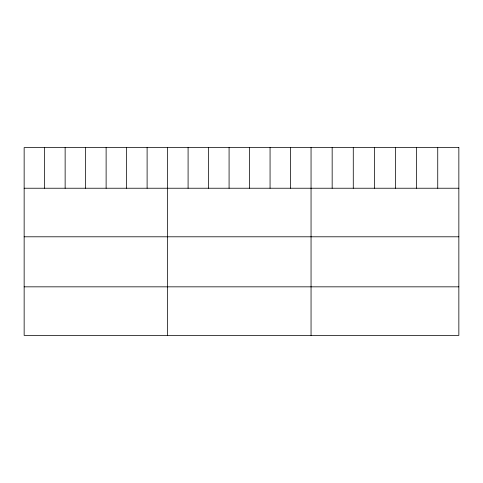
<?xml version="1.0" encoding="UTF-8"?>
<svg xmlns="http://www.w3.org/2000/svg" width="483" height="483" viewBox="0 0 483 483"><rect width="100%" height="100%" fill="white"/><g stroke="black" fill="none" stroke-linecap="round" stroke-linejoin="round"><path stroke-width="0.72" d="M24.15 188.231L458.85 188.231M24.15 236.797L458.85 236.797M24.15 286.836L458.85 286.836M437.737 147.599L437.737 188.231M416.624 147.599L416.624 188.231M395.511 147.599L395.511 188.231M374.391 147.599L374.391 188.231M353.278 147.599L353.278 188.231M332.165 147.599L332.165 188.231M311.052 147.599L311.052 335.401M290.561 147.599L290.561 188.231M270.063 147.599L270.063 188.231M249.572 147.599L249.572 188.231M229.081 147.599L229.081 188.231M208.59 147.599L208.59 188.231M188.092 147.599L188.092 188.231M167.601 147.599L167.601 335.401M147.11 147.599L147.11 188.231M126.612 147.599L126.612 188.231M106.121 147.599L106.121 188.231M85.63 147.599L85.63 188.231M65.139 147.599L65.139 188.231M44.641 147.599L44.641 188.231M458.85 147.599L24.15 147.599L24.15 335.401L458.85 335.401L458.85 147.599"/></g></svg>
